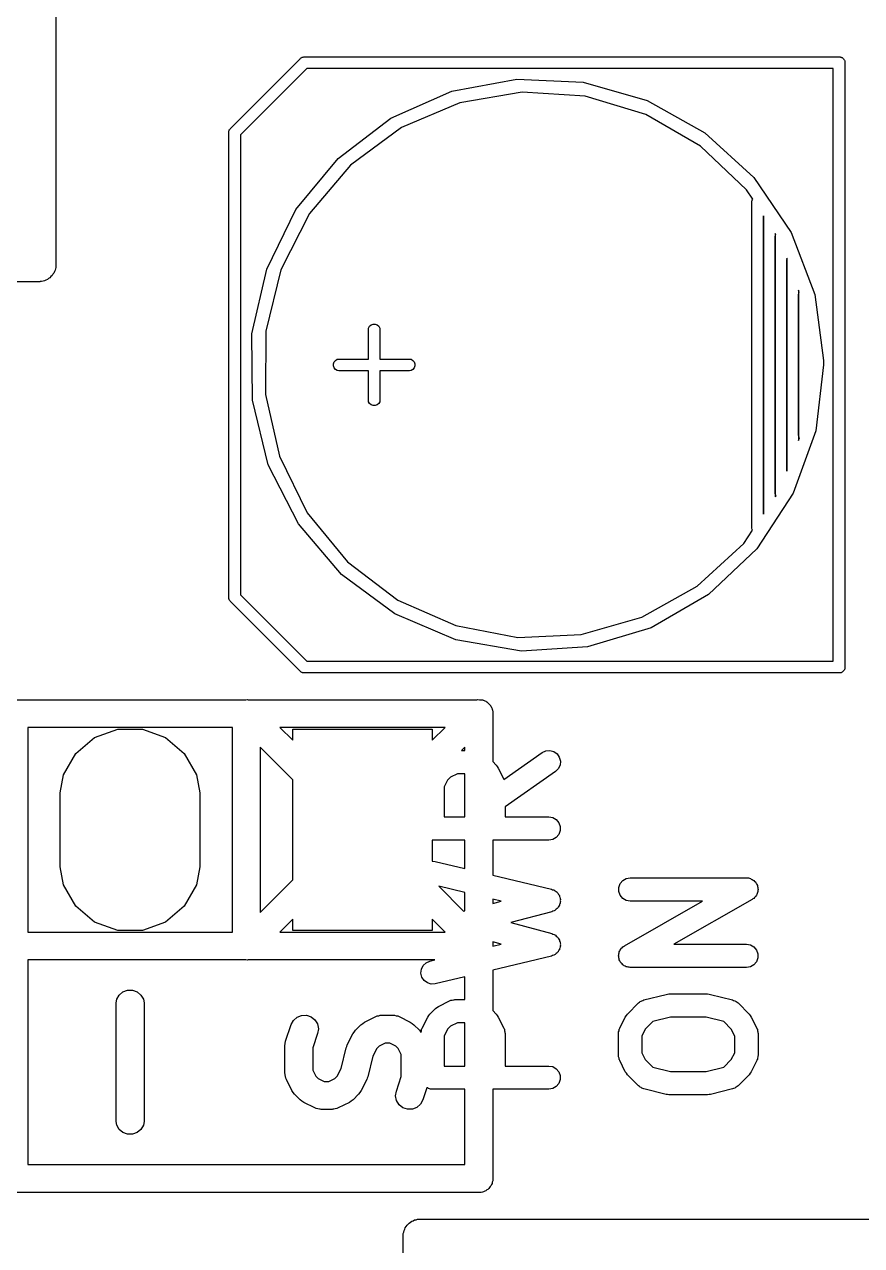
# Model space of a CAD drawing. Extents: x 51 to 149, y -134 to -32.
# Drawn here: x 62.35 to 71.49, y -111.22 to -97.88 of the extents above; entities that cross this region are included whole.
import ezdxf

# ---------------------------------------------------------------- set-up
doc = ezdxf.new("R2010")
doc.units = 0
doc.header["$MEASUREMENT"] = 0
doc.layers.add('BLACK', color=7, linetype='CONTINUOUS')

msp = doc.modelspace()

# ---------------------------------------------------------------- linework, layer by layer
at = {"layer": 'BLACK', "linetype": 'CONTINUOUS'}
for p, q in [((62.6905, -90.4833), (62.6905, -100.517)), ((64.6001, -99.0131), (65.3581, -98.2551)), ((65.3581, -98.2551), (65.3636, -98.2486)), ((65.3636, -98.2486), (65.3708, -98.2444)), ((65.3708, -98.2444), (65.3777, -98.2396)), ((65.3777, -98.2396), (65.3805, -98.2388)), ((65.3805, -98.2388), (65.3829, -98.2374)), ((65.3829, -98.2374), (65.3912, -98.2359)), ((65.3912, -98.2359), (65.3994, -98.2338)), ((65.3994, -98.2338), (65.4078, -98.2345)), ((65.4078, -98.2345), (71.2526, -98.2345)), ((71.2526, -98.2345), (71.2526, -98.2345)), ((71.2526, -98.2345), (71.2582, -98.2345)), ((71.2582, -98.2345), (71.2635, -98.2364)), ((71.2635, -98.2364), (71.2691, -98.2374)), ((71.2691, -98.2374), (71.2739, -98.2402)), ((71.2739, -98.2402), (71.2792, -98.2422)), ((71.2792, -98.2422), (71.2836, -98.2458)), ((71.2836, -98.2458), (71.2884, -98.2486)), ((71.2884, -98.2486), (71.2921, -98.2529)), ((71.2921, -98.2529), (71.2964, -98.2566)), ((71.2964, -98.2566), (71.2992, -98.2614)), ((71.2992, -98.2614), (71.3028, -98.2658)), ((71.3028, -98.2658), (71.3048, -98.2711)), ((71.3048, -98.2711), (71.3076, -98.2759)), ((71.3076, -98.2759), (71.3086, -98.2815)), ((71.3086, -98.2815), (71.3105, -98.2868)), ((71.3105, -98.2868), (71.3105, -98.2924)), ((71.3105, -98.2924), (71.3105, -98.2924)), ((71.3105, -98.2924), (71.3105, -104.908)), ((65.4313, -98.3615), (64.7065, -99.0863)), ((71.1835, -98.3615), (65.4313, -98.3615)), ((71.1835, -104.838), (71.1835, -98.3615)), ((67.0138, -98.6102), (67.7266, -98.4761)), ((67.7266, -98.4761), (68.4511, -98.5097)), ((68.4511, -98.5097), (69.1484, -98.709)), ((66.3509, -98.9046), (67.0138, -98.6102)), ((67.1024, -98.7369), (66.4663, -99.0076)), ((67.7836, -98.6199), (67.1024, -98.7369)), ((68.4735, -98.6627), (67.7836, -98.6199)), ((69.1351, -98.863), (68.4735, -98.6627)), ((69.1484, -98.709), (69.7812, -99.0634)), ((69.7328, -99.2102), (69.1351, -98.863)), ((65.7736, -99.3436), (66.3509, -98.9046)), ((66.4663, -99.0076), (65.9096, -99.4173)), ((64.5788, -99.0544), (64.5809, -99.0462)), ((64.5795, -99.0628), (64.5788, -99.0544)), ((64.5795, -104.137), (64.5795, -99.0628)), ((64.5809, -99.0462), (64.5824, -99.0379)), ((64.5824, -99.0379), (64.5838, -99.0355)), ((64.5838, -99.0355), (64.5846, -99.0328)), ((64.5846, -99.0328), (64.5894, -99.0259)), ((64.5894, -99.0259), (64.5936, -99.0186)), ((64.5936, -99.0186), (64.6001, -99.0131)), ((64.7065, -99.0863), (64.7065, -104.114)), ((69.7812, -99.0634), (70.3155, -99.5538)), ((70.2346, -99.6856), (69.7328, -99.2102)), ((65.3128, -99.9036), (65.7736, -99.3436)), ((65.9096, -99.4173), (65.462, -99.9441)), ((70.3155, -99.5538), (70.7227, -100.154)), ((70.3031, -99.7901), (70.2346, -99.6856)), ((70.2945, -99.8164), (70.2974, -99.7999)), ((70.2974, -99.7999), (70.3031, -99.7901)), ((64.9931, -100.555), (65.3128, -99.9036)), ((70.2945, -103.384), (70.2945, -99.8164)), ((65.462, -99.9441), (65.1477, -100.56)), ((70.4215, -103.23), (70.4215, -99.9707)), ((70.4215, -99.9707), (70.4215, -103.23)), ((70.5551, -100.174), (70.5485, -100.164)), ((70.5485, -100.164), (70.5485, -103.043)), ((70.5485, -100.197), (70.5514, -100.181)), ((70.5485, -103.003), (70.5485, -100.197)), ((70.5514, -100.181), (70.5551, -100.174)), ((70.7227, -100.154), (70.9808, -100.832)), ((70.6775, -100.44), (70.6755, -100.434)), ((70.6755, -100.434), (70.6755, -102.76)), ((70.6755, -100.451), (70.6775, -100.44)), ((70.6755, -102.749), (70.6755, -100.451)), ((62.6566, -100.61), (62.6482, -100.624)), ((62.6675, -100.597), (62.6566, -100.61)), ((62.6733, -100.581), (62.6675, -100.597)), ((62.6818, -100.566), (62.6733, -100.581)), ((62.6847, -100.549), (62.6818, -100.566)), ((62.6905, -100.534), (62.6847, -100.549)), ((62.6905, -100.517), (62.6905, -100.517)), ((62.6905, -100.517), (62.6905, -100.534)), ((64.8318, -101.262), (64.9931, -100.555)), ((65.1477, -100.56), (64.9834, -101.231)), ((62.5167, -100.691), (50.7833, -100.691)), ((62.5336, -100.69), (62.5167, -100.69)), ((62.5167, -100.69), (62.5167, -100.691)), ((62.5495, -100.685), (62.5336, -100.69)), ((62.5662, -100.682), (62.5495, -100.685)), ((62.5808, -100.673), (62.5662, -100.682)), ((62.5967, -100.668), (62.5808, -100.673)), ((62.6097, -100.657), (62.5967, -100.668)), ((62.6243, -100.648), (62.6097, -100.657)), ((62.6352, -100.635), (62.6243, -100.648)), ((62.6482, -100.624), (62.6352, -100.635)), ((70.8107, -100.807), (70.8025, -100.784)), ((70.8025, -100.784), (70.8025, -102.426)), ((70.8025, -100.832), (70.8054, -100.816)), ((70.8025, -102.368), (70.8025, -100.832)), ((70.8054, -100.816), (70.8107, -100.807)), ((70.9808, -100.832), (71.0761, -101.551)), ((64.8375, -101.987), (64.8318, -101.262)), ((64.9834, -101.231), (64.978, -101.922)), ((66.1035, -101.213), (66.1064, -101.197)), ((66.1035, -101.536), (66.1035, -101.213)), ((66.1064, -101.197), (66.1176, -101.178)), ((66.1176, -101.178), (66.1348, -101.163)), ((66.1348, -101.163), (66.1558, -101.156)), ((66.1558, -101.156), (66.1782, -101.156)), ((66.1782, -101.156), (66.1992, -101.163)), ((66.1992, -101.163), (66.2164, -101.178)), ((66.2164, -101.178), (66.2276, -101.197)), ((66.2276, -101.197), (66.2305, -101.213)), ((66.2305, -101.213), (66.2305, -101.536)), ((65.7446, -101.551), (65.7639, -101.539)), ((65.7639, -101.539), (65.7804, -101.536)), ((65.7804, -101.536), (66.1035, -101.536)), ((66.2305, -101.536), (66.5536, -101.536)), ((66.5536, -101.536), (66.5701, -101.539)), ((66.5701, -101.539), (66.5894, -101.551)), ((65.7225, -101.589), (65.7302, -101.568)), ((65.7225, -101.611), (65.7225, -101.589)), ((65.7302, -101.632), (65.7225, -101.611)), ((65.7302, -101.568), (65.7446, -101.551)), ((65.7446, -101.649), (65.7302, -101.632)), ((65.7639, -101.661), (65.7446, -101.649)), ((65.7804, -101.663), (65.7639, -101.661)), ((66.1035, -101.663), (65.7804, -101.663)), ((66.1035, -101.987), (66.1035, -101.663)), ((66.5536, -101.663), (66.2305, -101.663)), ((66.2305, -101.663), (66.2305, -101.987)), ((66.5701, -101.661), (66.5536, -101.663)), ((66.5894, -101.649), (66.5701, -101.661)), ((66.5894, -101.551), (66.6038, -101.568)), ((66.6038, -101.632), (66.5894, -101.649)), ((66.6038, -101.568), (66.6115, -101.589)), ((66.6115, -101.611), (66.6038, -101.632)), ((66.6115, -101.589), (66.6115, -101.611)), ((71.0765, -101.6), (70.9925, -102.32)), ((71.0761, -101.551), (71.0765, -101.6)), ((64.978, -101.922), (65.1317, -102.596)), ((65.0099, -102.692), (64.8375, -101.987)), ((66.1064, -102.003), (66.1035, -101.987)), ((66.1176, -102.022), (66.1064, -102.003)), ((66.1348, -102.037), (66.1176, -102.022)), ((66.1558, -102.044), (66.1348, -102.037)), ((66.1782, -102.044), (66.1558, -102.044)), ((66.1992, -102.037), (66.1782, -102.044)), ((66.2164, -102.022), (66.1992, -102.037)), ((66.2276, -102.003), (66.2164, -102.022)), ((66.2305, -101.987), (66.2276, -102.003)), ((70.9925, -102.32), (70.745, -103.002)), ((70.8054, -102.384), (70.8025, -102.368)), ((70.8025, -102.426), (70.8133, -102.398)), ((70.8133, -102.398), (70.8054, -102.384)), ((65.1317, -102.596), (65.4363, -103.217)), ((65.3397, -103.337), (65.0099, -102.692)), ((70.6768, -102.756), (70.6755, -102.749)), ((70.6755, -102.76), (70.6768, -102.756)), ((70.745, -103.002), (70.3474, -103.609)), ((70.5514, -103.019), (70.5485, -103.003)), ((70.5485, -103.043), (70.5574, -103.029)), ((70.5574, -103.029), (70.5514, -103.019)), ((65.4363, -103.217), (65.8755, -103.75)), ((70.4215, -103.23), (70.4215, -103.23)), ((65.8093, -103.89), (65.3397, -103.337)), ((70.2043, -103.55), (70.3014, -103.407)), ((70.2974, -103.4), (70.2945, -103.384)), ((70.3014, -103.407), (70.2974, -103.4)), ((69.695, -104.018), (70.2043, -103.55)), ((70.3474, -103.609), (69.8208, -104.107)), ((65.8755, -103.75), (66.4258, -104.169)), ((66.3935, -104.32), (65.8093, -103.89)), ((69.0919, -104.355), (69.695, -104.018)), ((64.5788, -104.146), (64.5795, -104.137)), ((64.5809, -104.154), (64.5788, -104.146)), ((64.5824, -104.162), (64.5809, -104.154)), ((64.5838, -104.165), (64.5824, -104.162)), ((64.5846, -104.167), (64.5838, -104.165)), ((64.5894, -104.174), (64.5846, -104.167)), ((64.5936, -104.181), (64.5894, -104.174)), ((64.6001, -104.187), (64.5936, -104.181)), ((65.3581, -104.945), (64.6001, -104.187)), ((64.7065, -104.114), (65.4313, -104.838)), ((66.4258, -104.169), (67.0575, -104.449)), ((69.8208, -104.107), (69.1937, -104.472)), ((67.0608, -104.604), (66.3935, -104.32)), ((67.0575, -104.449), (67.7368, -104.577)), ((68.4273, -104.545), (69.0919, -104.355)), ((69.1937, -104.472), (68.4995, -104.682)), ((67.7757, -104.727), (67.0608, -104.604)), ((67.7368, -104.577), (68.4273, -104.545)), ((68.4995, -104.682), (67.7757, -104.727)), ((65.4313, -104.838), (71.1835, -104.838)), ((65.3636, -104.951), (65.3581, -104.945)), ((65.3708, -104.956), (65.3636, -104.951)), ((65.3777, -104.96), (65.3708, -104.956)), ((65.3805, -104.961), (65.3777, -104.96)), ((65.3829, -104.963), (65.3805, -104.961)), ((65.3912, -104.964), (65.3829, -104.963)), ((65.3994, -104.966), (65.3912, -104.964)), ((65.4078, -104.965), (65.3994, -104.966)), ((71.2526, -104.965), (65.4078, -104.965)), ((71.2582, -104.965), (71.2526, -104.965)), ((71.2526, -104.965), (71.2526, -104.965)), ((71.2635, -104.964), (71.2582, -104.965)), ((71.2691, -104.963), (71.2635, -104.964)), ((71.2739, -104.96), (71.2691, -104.963)), ((71.2792, -104.958), (71.2739, -104.96)), ((71.2836, -104.954), (71.2792, -104.958)), ((71.2884, -104.951), (71.2836, -104.954)), ((71.2921, -104.947), (71.2884, -104.951)), ((71.2964, -104.943), (71.2921, -104.947)), ((71.2992, -104.939), (71.2964, -104.943)), ((71.3028, -104.934), (71.2992, -104.939)), ((71.3048, -104.929), (71.3028, -104.934)), ((71.3076, -104.924), (71.3048, -104.929)), ((71.3086, -104.918), (71.3076, -104.924)), ((71.3105, -104.913), (71.3086, -104.918)), ((71.3105, -104.908), (71.3105, -104.908)), ((71.3105, -104.908), (71.3105, -104.913)), ((62.2031, -105.258), (64.7633, -105.258)), ((64.7633, -105.258), (64.7835, -105.256)), ((64.7835, -105.256), (64.7901, -105.258)), ((64.7901, -105.258), (67.2899, -105.258)), ((67.2899, -105.258), (67.2965, -105.256)), ((67.2965, -105.256), (67.3166, -105.258)), ((67.3166, -105.258), (67.3369, -105.258)), ((67.3369, -105.258), (67.3433, -105.26)), ((67.3433, -105.26), (67.3501, -105.261)), ((67.3501, -105.261), (67.3562, -105.263)), ((67.3562, -105.263), (67.3629, -105.265)), ((67.3629, -105.265), (67.3747, -105.271)), ((67.3747, -105.271), (67.3874, -105.276)), ((67.3874, -105.276), (67.3926, -105.28)), ((67.3926, -105.28), (67.3988, -105.283)), ((67.3988, -105.283), (67.4036, -105.288)), ((67.4036, -105.288), (67.4095, -105.291)), ((67.4095, -105.291), (67.4182, -105.302)), ((67.4182, -105.302), (67.4285, -105.311)), ((67.4285, -105.311), (67.432, -105.316)), ((67.432, -105.316), (67.4368, -105.321)), ((67.4368, -105.321), (67.4396, -105.327)), ((67.4396, -105.327), (67.444, -105.333)), ((67.444, -105.333), (67.4486, -105.345)), ((67.4486, -105.345), (67.4554, -105.357)), ((67.4554, -105.357), (67.4566, -105.364)), ((67.4566, -105.364), (67.4595, -105.37)), ((67.4595, -105.37), (67.4601, -105.377)), ((67.4601, -105.377), (67.4624, -105.383)), ((67.4624, -105.383), (67.4624, -105.403)), ((67.4624, -105.403), (67.4642, -105.423)), ((67.4642, -105.423), (67.4624, -105.43)), ((67.4624, -105.43), (67.4624, -105.934)), ((62.3824, -105.562), (62.3824, -107.798)), ((64.6176, -105.562), (62.3824, -105.562)), ((62.9073, -105.845), (63.1131, -105.672)), ((63.1131, -105.672), (63.3656, -105.58)), ((63.3656, -105.58), (63.6344, -105.58)), ((63.6344, -105.58), (63.8869, -105.672)), ((63.8869, -105.672), (64.0927, -105.845)), ((64.6176, -107.798), (64.6176, -105.562)), ((65.1379, -105.562), (65.278, -105.702)), ((66.9421, -105.562), (65.1379, -105.562)), ((65.278, -105.702), (65.278, -105.58)), ((65.278, -105.58), (66.802, -105.58)), ((66.802, -105.702), (66.9421, -105.562)), ((66.802, -105.58), (66.802, -105.702)), ((65.278, -106.134), (64.9224, -105.778)), ((64.9224, -105.778), (64.9224, -107.582)), ((67.1576, -105.778), (67.1221, -105.813)), ((67.1221, -105.813), (67.1576, -105.813)), ((67.1576, -105.813), (67.1576, -105.778)), ((68.0422, -105.818), (68.0861, -105.814)), ((68.0861, -105.814), (68.1287, -105.825)), ((62.7729, -106.078), (62.9073, -105.845)), ((64.0927, -105.845), (64.2271, -106.078)), ((67.4624, -105.934), (67.4996, -105.972)), ((67.5848, -106.129), (68.0022, -105.836)), ((68.0022, -105.836), (68.0422, -105.818)), ((68.1287, -105.825), (68.1648, -105.851)), ((68.1648, -105.851), (68.1901, -105.887)), ((68.1901, -105.887), (68.2015, -105.929)), ((68.2015, -105.929), (68.1977, -105.973)), ((62.738, -106.276), (62.7729, -106.078)), ((64.2271, -106.078), (64.262, -106.276)), ((67.0769, -106.067), (67.0012, -106.105)), ((67.1576, -106.067), (67.0769, -106.067)), ((67.1576, -106.539), (67.1576, -106.067)), ((67.4996, -105.972), (67.5113, -105.988)), ((67.5113, -105.988), (67.5234, -106.005)), ((67.5234, -106.005), (67.5839, -106.125)), ((68.1479, -106.044), (67.5973, -106.43)), ((68.179, -106.013), (68.1479, -106.044)), ((68.1977, -105.973), (68.179, -106.013)), ((65.278, -107.226), (65.278, -106.134)), ((66.9699, -106.137), (66.932, -106.212)), ((66.932, -106.212), (66.932, -106.539)), ((67.0012, -106.105), (66.9699, -106.137)), ((67.5839, -106.125), (67.5848, -106.129)), ((62.738, -107.084), (62.738, -106.276)), ((64.262, -106.276), (64.262, -107.084)), ((67.5973, -106.43), (67.5973, -106.539)), ((66.932, -106.539), (67.1576, -106.539)), ((67.5973, -106.539), (68.075, -106.539)), ((68.075, -106.539), (68.1185, -106.547)), ((68.1185, -106.547), (68.1567, -106.569)), ((68.1567, -106.569), (68.185, -106.603)), ((68.185, -106.603), (68.2001, -106.644)), ((68.185, -106.73), (68.1567, -106.763)), ((68.2001, -106.688), (68.185, -106.73)), ((68.2001, -106.644), (68.2001, -106.688)), ((66.805, -106.793), (66.802, -106.793)), ((66.802, -106.793), (66.802, -107.024)), ((67.1576, -106.793), (66.805, -106.793)), ((67.1576, -107.103), (67.1576, -106.793)), ((68.075, -106.793), (67.4624, -106.793)), ((67.4624, -106.793), (67.4624, -107.176)), ((68.1185, -106.785), (68.075, -106.793)), ((68.1567, -106.763), (68.1185, -106.785)), ((62.7729, -107.282), (62.738, -107.084)), ((64.262, -107.084), (64.2271, -107.282)), ((66.802, -107.024), (66.8344, -107.026)), ((66.8344, -107.026), (67.1576, -107.103)), ((62.9073, -107.515), (62.7729, -107.282)), ((64.2271, -107.282), (64.0927, -107.515)), ((64.9224, -107.582), (65.278, -107.226)), ((67.4624, -107.176), (68.1044, -107.329)), ((68.839, -107.309), (68.854, -107.268)), ((68.854, -107.268), (68.8824, -107.234)), ((68.8824, -107.234), (68.9206, -107.212)), ((68.9206, -107.212), (68.964, -107.204)), ((68.964, -107.204), (70.234, -107.204)), ((70.234, -107.204), (70.2452, -107.206)), ((70.2452, -107.206), (70.2566, -107.206)), ((70.2566, -107.206), (70.2668, -107.21)), ((70.2668, -107.21), (70.2775, -107.212)), ((70.2775, -107.212), (70.2873, -107.218)), ((70.2873, -107.218), (70.298, -107.222)), ((70.298, -107.222), (70.3063, -107.229)), ((70.3063, -107.229), (70.3157, -107.234)), ((70.3157, -107.234), (70.323, -107.243)), ((70.323, -107.243), (70.3317, -107.25)), ((70.3317, -107.25), (70.337, -107.26)), ((70.337, -107.26), (70.344, -107.268)), ((70.344, -107.268), (70.3479, -107.279)), ((70.3479, -107.279), (70.3536, -107.288)), ((67.1576, -107.364), (66.8719, -107.296)), ((66.8719, -107.296), (67.1445, -107.569)), ((67.1576, -107.565), (67.1576, -107.364)), ((68.1044, -107.329), (68.1163, -107.334)), ((68.1163, -107.334), (68.1288, -107.337)), ((68.1288, -107.337), (68.1364, -107.343)), ((68.1364, -107.343), (68.1449, -107.346)), ((68.1449, -107.346), (68.1543, -107.355)), ((68.1543, -107.355), (68.1649, -107.363)), ((68.1649, -107.363), (68.1702, -107.37)), ((68.1702, -107.37), (68.177, -107.377)), ((68.177, -107.377), (68.1828, -107.388)), ((68.1828, -107.388), (68.1902, -107.399)), ((68.1902, -107.399), (68.1926, -107.408)), ((68.1926, -107.408), (68.1967, -107.416)), ((68.839, -107.353), (68.839, -107.309)), ((68.854, -107.395), (68.839, -107.353)), ((68.8824, -107.429), (68.854, -107.395)), ((70.3309, -107.413), (70.3226, -107.42)), ((70.3367, -107.404), (70.3309, -107.413)), ((70.344, -107.395), (70.3367, -107.404)), ((70.3477, -107.385), (70.344, -107.395)), ((70.3532, -107.375), (70.3477, -107.385)), ((70.3552, -107.364), (70.3532, -107.375)), ((70.3536, -107.288), (70.3554, -107.299)), ((70.3591, -107.353), (70.3552, -107.364)), ((70.3554, -107.299), (70.3591, -107.309)), ((70.3591, -107.309), (70.3591, -107.321)), ((70.3591, -107.321), (70.361, -107.332)), ((70.361, -107.332), (70.3591, -107.343)), ((70.3591, -107.343), (70.3591, -107.353)), ((63.1131, -107.688), (62.9073, -107.515)), ((64.0927, -107.515), (63.8869, -107.688)), ((67.556, -107.459), (67.4624, -107.437)), ((67.4624, -107.437), (67.4624, -107.484)), ((67.4624, -107.484), (67.556, -107.459)), ((68.1569, -107.547), (68.1477, -107.556)), ((68.1673, -107.54), (68.1569, -107.547)), ((68.1724, -107.532), (68.1673, -107.54)), ((68.179, -107.525), (68.1724, -107.532)), ((68.1845, -107.514), (68.179, -107.525)), ((68.1916, -107.503), (68.1845, -107.514)), ((68.1937, -107.494), (68.1916, -107.503)), ((68.1977, -107.485), (68.1937, -107.494)), ((68.1967, -107.416), (68.1982, -107.429)), ((68.1988, -107.472), (68.1977, -107.485)), ((68.1982, -107.429), (68.2016, -107.441)), ((68.2018, -107.46), (68.1988, -107.472)), ((68.2016, -107.441), (68.2007, -107.451)), ((68.2007, -107.451), (68.2018, -107.46)), ((68.9206, -107.451), (68.8824, -107.429)), ((68.901, -107.947), (69.7558, -107.458)), ((68.964, -107.458), (68.9206, -107.451)), ((69.7558, -107.458), (68.964, -107.458)), ((70.297, -107.442), (69.4423, -107.93)), ((70.3058, -107.434), (70.297, -107.442)), ((70.3157, -107.429), (70.3058, -107.434)), ((70.3226, -107.42), (70.3157, -107.429)), ((65.278, -107.658), (65.1379, -107.798)), ((65.278, -107.78), (65.278, -107.658)), ((66.9421, -107.798), (66.802, -107.658)), ((66.802, -107.658), (66.802, -107.78)), ((67.1445, -107.569), (67.1576, -107.565)), ((68.1077, -107.575), (67.6608, -107.694)), ((68.1195, -107.57), (68.1077, -107.575)), ((68.1319, -107.566), (68.1195, -107.57)), ((68.1393, -107.56), (68.1319, -107.566)), ((68.1477, -107.556), (68.1393, -107.56)), ((62.3824, -107.798), (64.6176, -107.798)), ((63.3656, -107.78), (63.1131, -107.688)), ((63.6344, -107.78), (63.3656, -107.78)), ((63.8869, -107.688), (63.6344, -107.78)), ((65.1379, -107.798), (66.9421, -107.798)), ((66.802, -107.78), (65.278, -107.78)), ((67.6608, -107.694), (68.1077, -107.813)), ((68.1077, -107.813), (68.1195, -107.819)), ((67.556, -107.929), (67.4624, -107.904)), ((67.4624, -107.904), (67.4624, -107.93)), ((67.4624, -107.93), (67.4642, -107.937)), ((67.4629, -107.951), (67.556, -107.929)), ((67.4642, -107.937), (67.4629, -107.951)), ((68.1195, -107.819), (68.1319, -107.823)), ((68.1319, -107.823), (68.1393, -107.828)), ((68.1393, -107.828), (68.1477, -107.832)), ((68.1477, -107.832), (68.1569, -107.841)), ((68.1569, -107.841), (68.1673, -107.849)), ((68.1673, -107.849), (68.1724, -107.857)), ((68.1724, -107.857), (68.179, -107.863)), ((68.179, -107.863), (68.1845, -107.875)), ((68.1845, -107.875), (68.1916, -107.886)), ((68.1916, -107.886), (68.1937, -107.895)), ((68.1937, -107.895), (68.1977, -107.903)), ((68.1977, -107.903), (68.1988, -107.916)), ((68.2016, -107.947), (68.1982, -107.96)), ((68.1988, -107.916), (68.2018, -107.929)), ((68.2018, -107.929), (68.2007, -107.938)), ((68.2007, -107.938), (68.2016, -107.947)), ((68.8923, -107.954), (68.901, -107.947)), ((69.4423, -107.93), (70.234, -107.93)), ((70.234, -107.93), (70.2775, -107.938)), ((70.2775, -107.938), (70.3157, -107.96)), ((68.1044, -108.06), (67.4624, -108.213)), ((68.1163, -108.054), (68.1044, -108.06)), ((68.1288, -108.051), (68.1163, -108.054)), ((68.1364, -108.046), (68.1288, -108.051)), ((68.1449, -108.042), (68.1364, -108.046)), ((68.1543, -108.033), (68.1449, -108.042)), ((68.1649, -108.026), (68.1543, -108.033)), ((68.1702, -108.018), (68.1649, -108.026)), ((68.177, -108.012), (68.1702, -108.018)), ((68.1828, -108), (68.177, -108.012)), ((68.1902, -107.99), (68.1828, -108)), ((68.1926, -107.981), (68.1902, -107.99)), ((68.1967, -107.972), (68.1926, -107.981)), ((68.1982, -107.96), (68.1967, -107.972)), ((68.837, -108.056), (68.839, -108.046)), ((68.839, -108.068), (68.837, -108.056)), ((68.839, -108.035), (68.8428, -108.024)), ((68.839, -108.046), (68.839, -108.035)), ((68.839, -108.079), (68.839, -108.068)), ((68.8427, -108.089), (68.839, -108.079)), ((68.8428, -108.024), (68.8449, -108.013)), ((68.8449, -108.013), (68.8503, -108.004)), ((68.8503, -108.004), (68.854, -107.994)), ((68.854, -107.994), (68.8614, -107.985)), ((68.8614, -107.985), (68.8671, -107.975)), ((68.8671, -107.975), (68.8754, -107.968)), ((68.8754, -107.968), (68.8824, -107.96)), ((68.8824, -107.96), (68.8923, -107.954)), ((70.3157, -107.96), (70.344, -107.994)), ((70.344, -107.994), (70.3591, -108.035)), ((70.3591, -108.079), (70.344, -108.121)), ((70.3591, -108.035), (70.3591, -108.079)), ((64.7634, -108.102), (62.3824, -108.102)), ((62.3824, -108.102), (62.3824, -110.338)), ((64.7835, -108.104), (64.7634, -108.102)), ((64.7901, -108.102), (64.7835, -108.104)), ((66.8282, -108.102), (64.7901, -108.102)), ((66.6782, -108.246), (66.6833, -108.202)), ((66.6833, -108.202), (66.7031, -108.163)), ((66.7031, -108.163), (66.7351, -108.132)), ((66.7351, -108.132), (66.7756, -108.115)), ((66.7756, -108.115), (66.8282, -108.102)), ((67.4624, -108.213), (67.4624, -108.656)), ((68.8445, -108.1), (68.8427, -108.089)), ((68.8501, -108.11), (68.8445, -108.1)), ((68.854, -108.121), (68.8501, -108.11)), ((68.861, -108.129), (68.854, -108.121)), ((68.8664, -108.138), (68.861, -108.129)), ((68.8751, -108.146), (68.8664, -108.138)), ((68.8824, -108.154), (68.8751, -108.146)), ((68.8918, -108.16), (68.8824, -108.154)), ((68.9, -108.167), (68.8918, -108.16)), ((68.9107, -108.171), (68.9, -108.167)), ((68.9206, -108.176), (68.9107, -108.171)), ((68.9313, -108.178), (68.9206, -108.176)), ((68.9414, -108.182), (68.9313, -108.178)), ((68.9528, -108.182), (68.9414, -108.182)), ((68.964, -108.184), (68.9528, -108.182)), ((70.234, -108.184), (68.964, -108.184)), ((70.2775, -108.176), (70.234, -108.184)), ((70.3157, -108.154), (70.2775, -108.176)), ((70.344, -108.121), (70.3157, -108.154)), ((66.6885, -108.289), (66.6782, -108.246)), ((66.7127, -108.326), (66.6885, -108.289)), ((66.7481, -108.352), (66.7127, -108.326)), ((67.1576, -108.285), (66.8344, -108.362)), ((67.1576, -108.535), (67.1576, -108.285)), ((63.3815, -108.486), (63.4226, -108.451)), ((63.4226, -108.451), (63.4731, -108.433)), ((63.4731, -108.433), (63.5269, -108.433)), ((63.5269, -108.433), (63.5774, -108.451)), ((63.5774, -108.451), (63.6185, -108.486)), ((66.7904, -108.365), (66.7481, -108.352)), ((66.8344, -108.362), (66.7904, -108.365)), ((69.1146, -108.539), (69.3566, -108.478)), ((69.3566, -108.478), (69.3721, -108.477)), ((69.3721, -108.477), (69.3874, -108.474)), ((69.3874, -108.474), (69.8107, -108.474)), ((69.8107, -108.474), (69.826, -108.477)), ((69.826, -108.477), (69.8415, -108.478)), ((69.8415, -108.478), (70.0834, -108.539)), ((63.3476, -108.572), (63.3546, -108.532)), ((63.3476, -109.868), (63.3476, -108.572)), ((63.3546, -108.532), (63.3815, -108.486)), ((63.6185, -108.486), (63.6454, -108.532)), ((63.6454, -108.532), (63.6524, -108.572)), ((63.6524, -108.572), (63.6524, -109.868)), ((66.8528, -108.621), (66.8692, -108.609)), ((66.8692, -108.609), (66.9901, -108.548)), ((66.9901, -108.548), (66.9971, -108.546)), ((66.9971, -108.546), (67.0035, -108.542)), ((67.0035, -108.542), (67.0181, -108.54)), ((67.0181, -108.54), (67.0324, -108.536)), ((67.0324, -108.536), (67.0397, -108.536)), ((67.0397, -108.536), (67.0469, -108.535)), ((67.0469, -108.535), (67.1576, -108.535)), ((68.9347, -108.693), (69.0556, -108.572)), ((69.0556, -108.572), (69.0656, -108.565)), ((69.0656, -108.565), (69.0744, -108.557)), ((69.0744, -108.557), (69.0835, -108.552)), ((69.0835, -108.552), (69.0918, -108.547)), ((69.0918, -108.547), (69.1035, -108.544)), ((69.1035, -108.544), (69.1146, -108.539)), ((70.0834, -108.539), (70.0945, -108.544)), ((70.0945, -108.544), (70.1063, -108.547)), ((70.1063, -108.547), (70.1145, -108.552)), ((70.1145, -108.552), (70.1237, -108.557)), ((70.1237, -108.557), (70.1324, -108.565)), ((70.1324, -108.565), (70.1424, -108.572)), ((70.1424, -108.572), (70.2634, -108.693)), ((65.2856, -108.762), (65.3252, -108.727)), ((65.3252, -108.727), (65.3744, -108.708)), ((65.3744, -108.708), (65.4274, -108.706)), ((65.4274, -108.706), (65.4776, -108.723)), ((65.4776, -108.723), (65.519, -108.756)), ((66.0626, -108.781), (66.1835, -108.721)), ((66.1835, -108.721), (66.1919, -108.718)), ((66.1919, -108.718), (66.1995, -108.714)), ((66.1995, -108.714), (66.2171, -108.711)), ((66.2171, -108.711), (66.2342, -108.706)), ((66.2342, -108.706), (66.243, -108.706)), ((66.243, -108.706), (66.2517, -108.705)), ((66.2517, -108.705), (66.3726, -108.705)), ((66.3726, -108.705), (66.3813, -108.706)), ((66.3813, -108.706), (66.39, -108.706)), ((66.39, -108.706), (66.4072, -108.711)), ((66.4072, -108.711), (66.4247, -108.714)), ((66.4247, -108.714), (66.4324, -108.718)), ((66.4324, -108.718), (66.4408, -108.721)), ((66.4408, -108.721), (66.5617, -108.781)), ((66.6914, -108.847), (66.7519, -108.726)), ((66.7519, -108.726), (66.764, -108.71)), ((66.764, -108.71), (66.7757, -108.693)), ((66.7757, -108.693), (66.8362, -108.632)), ((66.8362, -108.632), (66.8528, -108.621)), ((67.4624, -108.656), (67.4996, -108.693)), ((67.4996, -108.693), (67.5113, -108.71)), ((67.5113, -108.71), (67.5234, -108.726)), ((67.5234, -108.726), (67.5839, -108.847)), ((68.8504, -108.847), (68.9109, -108.726)), ((68.9109, -108.726), (68.923, -108.71)), ((68.923, -108.71), (68.9347, -108.693)), ((69.403, -108.728), (69.2104, -108.776)), ((69.7951, -108.728), (69.403, -108.728)), ((69.9877, -108.776), (69.7951, -108.728)), ((70.2634, -108.693), (70.275, -108.71)), ((70.275, -108.71), (70.2871, -108.726)), ((70.2871, -108.726), (70.3476, -108.847)), ((65.1999, -108.99), (65.2604, -108.809)), ((65.2604, -108.809), (65.2856, -108.762)), ((65.519, -108.756), (65.5467, -108.801)), ((65.5467, -108.801), (65.5573, -108.853)), ((65.5573, -108.853), (65.5496, -108.905)), ((65.9485, -108.89), (65.9625, -108.87)), ((65.9625, -108.87), (66.023, -108.81)), ((66.023, -108.81), (66.0429, -108.796)), ((66.0429, -108.796), (66.0626, -108.781)), ((66.5617, -108.781), (66.5813, -108.796)), ((66.5813, -108.796), (66.6013, -108.81)), ((66.6013, -108.81), (66.6618, -108.87)), ((66.6618, -108.87), (66.6758, -108.89)), ((66.6789, -108.889), (66.6831, -108.875)), ((66.6831, -108.875), (66.6857, -108.86)), ((66.6857, -108.86), (66.6893, -108.854)), ((66.6893, -108.854), (66.6914, -108.847)), ((66.9699, -108.858), (66.932, -108.934)), ((67.0012, -108.827), (66.9699, -108.858)), ((67.0769, -108.789), (67.0012, -108.827)), ((67.1576, -108.789), (67.0769, -108.789)), ((67.1576, -109.261), (67.1576, -108.789)), ((67.5839, -108.847), (67.5859, -108.854)), ((67.5859, -108.854), (67.5896, -108.86)), ((67.5896, -108.86), (67.5922, -108.875)), ((67.5922, -108.875), (67.5964, -108.889)), ((68.8379, -108.889), (68.8421, -108.875)), ((68.8421, -108.875), (68.8447, -108.86)), ((68.8447, -108.86), (68.8483, -108.854)), ((68.8483, -108.854), (68.8504, -108.847)), ((69.1289, -108.858), (69.091, -108.934)), ((69.2104, -108.776), (69.1289, -108.858)), ((70.0692, -108.858), (69.9877, -108.776)), ((70.107, -108.934), (70.0692, -108.858)), ((70.3476, -108.847), (70.3497, -108.854)), ((70.3497, -108.854), (70.3534, -108.86)), ((70.3534, -108.86), (70.3559, -108.875)), ((70.3559, -108.875), (70.3602, -108.889)), ((65.1921, -109.039), (65.1964, -109.015)), ((65.1964, -109.015), (65.1999, -108.99)), ((65.5496, -108.905), (65.4969, -109.063)), ((65.8735, -109.031), (65.9339, -108.91)), ((65.9339, -108.91), (65.9485, -108.89)), ((66.2876, -109.01), (66.221, -109.043)), ((66.3366, -109.01), (66.2876, -109.01)), ((66.4033, -109.043), (66.3366, -109.01)), ((66.6758, -108.89), (66.6792, -108.895)), ((66.6792, -108.895), (66.6789, -108.889)), ((66.932, -108.934), (66.932, -109.261)), ((67.5964, -108.889), (67.596, -108.896)), ((67.596, -108.896), (67.5973, -108.904)), ((67.5973, -108.904), (67.5973, -109.261)), ((68.837, -108.904), (68.8383, -108.896)), ((68.837, -109.146), (68.837, -108.904)), ((68.8383, -108.896), (68.8379, -108.889)), ((69.091, -108.934), (69.091, -109.116)), ((70.107, -109.116), (70.107, -108.934)), ((70.3602, -108.889), (70.3598, -108.896)), ((70.3598, -108.896), (70.361, -108.904)), ((70.361, -108.904), (70.361, -109.146)), ((65.1921, -109.341), (65.1921, -109.039)), ((65.4969, -109.063), (65.4969, -109.305)), ((65.8055, -109.288), (65.8619, -109.062)), ((65.8619, -109.062), (65.8687, -109.047)), ((65.8687, -109.047), (65.8735, -109.031)), ((66.1955, -109.068), (66.1536, -109.152)), ((66.221, -109.043), (66.1955, -109.068)), ((66.4288, -109.068), (66.4033, -109.043)), ((66.4621, -109.135), (66.4288, -109.068)), ((66.4621, -109.377), (66.4621, -109.135)), ((68.8383, -109.153), (68.837, -109.146)), ((69.091, -109.116), (69.1289, -109.191)), ((70.0692, -109.191), (70.107, -109.116)), ((70.361, -109.146), (70.3598, -109.153)), ((66.1536, -109.152), (66.0971, -109.378)), ((66.932, -109.261), (67.1576, -109.261)), ((67.5973, -109.261), (68.075, -109.261)), ((68.075, -109.261), (68.1185, -109.268)), ((68.1185, -109.268), (68.1567, -109.29)), ((68.8379, -109.16), (68.8383, -109.153)), ((68.8421, -109.174), (68.8379, -109.16)), ((68.8447, -109.189), (68.8421, -109.174)), ((68.8483, -109.195), (68.8447, -109.189)), ((68.8504, -109.202), (68.8483, -109.195)), ((68.9109, -109.323), (68.8504, -109.202)), ((69.1289, -109.191), (69.2104, -109.273)), ((69.2104, -109.273), (69.403, -109.321)), ((69.7951, -109.321), (69.9877, -109.273)), ((69.9877, -109.273), (70.0692, -109.191)), ((70.3476, -109.202), (70.2871, -109.323)), ((70.3497, -109.195), (70.3476, -109.202)), ((70.3534, -109.189), (70.3497, -109.195)), ((70.3559, -109.174), (70.3534, -109.189)), ((70.3602, -109.16), (70.3559, -109.174)), ((70.3598, -109.153), (70.3602, -109.16)), ((65.1936, -109.35), (65.1921, -109.341)), ((65.1931, -109.358), (65.1936, -109.35)), ((65.1982, -109.375), (65.1931, -109.358)), ((65.2013, -109.393), (65.1982, -109.375)), ((65.2057, -109.401), (65.2013, -109.393)), ((65.2082, -109.409), (65.2057, -109.401)), ((65.2687, -109.53), (65.2082, -109.409)), ((65.4969, -109.305), (65.5302, -109.372)), ((65.5302, -109.372), (65.5558, -109.397)), ((65.5558, -109.397), (65.6224, -109.43)), ((65.6714, -109.43), (65.7381, -109.397)), ((65.7381, -109.397), (65.7636, -109.372)), ((65.7636, -109.372), (65.8055, -109.288)), ((66.0856, -109.409), (66.0251, -109.53)), ((66.0903, -109.393), (66.0856, -109.409)), ((66.0971, -109.378), (66.0903, -109.393)), ((66.4095, -109.535), (66.4621, -109.377)), ((68.1567, -109.29), (68.185, -109.324)), ((68.185, -109.324), (68.2001, -109.365)), ((68.2001, -109.41), (68.185, -109.451)), ((68.2001, -109.365), (68.2001, -109.41)), ((68.923, -109.34), (68.9109, -109.323)), ((68.9347, -109.356), (68.923, -109.34)), ((69.0556, -109.477), (68.9347, -109.356)), ((69.403, -109.321), (69.7951, -109.321)), ((70.2634, -109.356), (70.1424, -109.477)), ((70.275, -109.34), (70.2634, -109.356)), ((70.2871, -109.323), (70.275, -109.34)), ((65.2832, -109.55), (65.2687, -109.53)), ((65.2972, -109.57), (65.2832, -109.55)), ((65.6224, -109.43), (65.6714, -109.43)), ((66.0106, -109.55), (65.9966, -109.57)), ((66.0251, -109.53), (66.0106, -109.55)), ((66.4017, -109.587), (66.4095, -109.535)), ((66.743, -109.498), (66.6986, -109.631)), ((66.752, -109.501), (66.743, -109.498)), ((66.7616, -109.507), (66.752, -109.501)), ((66.7725, -109.509), (66.7616, -109.507)), ((66.783, -109.513), (66.7725, -109.509)), ((66.7941, -109.513), (66.783, -109.513)), ((66.805, -109.515), (66.7941, -109.513)), ((67.1576, -109.515), (66.805, -109.515)), ((67.1576, -110.338), (67.1576, -109.515)), ((68.075, -109.515), (67.4624, -109.515)), ((67.4624, -109.515), (67.4624, -110.517)), ((68.1185, -109.507), (68.075, -109.515)), ((68.1567, -109.485), (68.1185, -109.507)), ((68.185, -109.451), (68.1567, -109.485)), ((69.0656, -109.484), (69.0556, -109.477)), ((69.0744, -109.493), (69.0656, -109.484)), ((69.0835, -109.497), (69.0744, -109.493)), ((69.0918, -109.503), (69.0835, -109.497)), ((69.1035, -109.506), (69.0918, -109.503)), ((69.1146, -109.511), (69.1035, -109.506)), ((69.3566, -109.571), (69.1146, -109.511)), ((70.0834, -109.511), (69.8415, -109.571)), ((70.0945, -109.506), (70.0834, -109.511)), ((70.1063, -109.503), (70.0945, -109.506)), ((70.1145, -109.497), (70.1063, -109.503)), ((70.1237, -109.493), (70.1145, -109.497)), ((70.1324, -109.484), (70.1237, -109.493)), ((70.1424, -109.477), (70.1324, -109.484)), ((65.3577, -109.63), (65.2972, -109.57)), ((65.3777, -109.644), (65.3577, -109.63)), ((65.3973, -109.659), (65.3777, -109.644)), ((65.5183, -109.719), (65.3973, -109.659)), ((65.8965, -109.659), (65.7755, -109.719)), ((65.9161, -109.644), (65.8965, -109.659)), ((65.9361, -109.63), (65.9161, -109.644)), ((65.9966, -109.57), (65.9361, -109.63)), ((66.4123, -109.639), (66.4017, -109.587)), ((66.44, -109.684), (66.4123, -109.639)), ((66.6734, -109.678), (66.6338, -109.713)), ((66.6986, -109.631), (66.6734, -109.678)), ((69.3721, -109.572), (69.3566, -109.571)), ((69.3874, -109.575), (69.3721, -109.572)), ((69.8107, -109.575), (69.3874, -109.575)), ((69.826, -109.572), (69.8107, -109.575)), ((69.8415, -109.571), (69.826, -109.572)), ((65.5267, -109.722), (65.5183, -109.719)), ((65.5343, -109.726), (65.5267, -109.722)), ((65.5519, -109.729), (65.5343, -109.726)), ((65.569, -109.734), (65.5519, -109.729)), ((65.5778, -109.734), (65.569, -109.734)), ((65.5864, -109.735), (65.5778, -109.734)), ((65.7074, -109.735), (65.5864, -109.735)), ((65.716, -109.734), (65.7074, -109.735)), ((65.7248, -109.734), (65.716, -109.734)), ((65.7419, -109.729), (65.7248, -109.734)), ((65.7595, -109.726), (65.7419, -109.729)), ((65.7671, -109.722), (65.7595, -109.726)), ((65.7755, -109.719), (65.7671, -109.722)), ((66.4815, -109.717), (66.44, -109.684)), ((66.5317, -109.734), (66.4815, -109.717)), ((66.5846, -109.732), (66.5317, -109.734)), ((66.6338, -109.713), (66.5846, -109.732)), ((63.3546, -109.908), (63.3476, -109.868)), ((63.3815, -109.954), (63.3546, -109.908)), ((63.6454, -109.908), (63.6185, -109.954)), ((63.6524, -109.868), (63.6454, -109.908)), ((63.4226, -109.989), (63.3815, -109.954)), ((63.4731, -110.007), (63.4226, -109.989)), ((63.5269, -110.007), (63.4731, -110.007)), ((63.5774, -109.989), (63.5269, -110.007)), ((63.6185, -109.954), (63.5774, -109.989)), ((62.3824, -110.338), (67.1576, -110.338)), ((67.3977, -110.615), (67.3874, -110.624)), ((67.4095, -110.609), (67.3977, -110.615)), ((67.4182, -110.598), (67.4095, -110.609)), ((67.4285, -110.589), (67.4182, -110.598)), ((67.4353, -110.578), (67.4285, -110.589)), ((67.444, -110.567), (67.4353, -110.578)), ((67.4486, -110.555), (67.444, -110.567)), ((67.4554, -110.543), (67.4486, -110.555)), ((67.4578, -110.53), (67.4554, -110.543)), ((67.4624, -110.517), (67.4578, -110.53)), ((67.3369, -110.642), (62.2031, -110.642)), ((67.3496, -110.638), (67.3369, -110.642)), ((67.3629, -110.635), (67.3496, -110.638)), ((67.3747, -110.629), (67.3629, -110.635)), ((67.3874, -110.624), (67.3747, -110.629)), ((66.5075, -111.028), (66.5184, -111.015)), ((66.5184, -111.015), (66.5268, -111.001)), ((66.5268, -111.001), (66.5398, -110.99)), ((66.5398, -110.99), (66.5507, -110.977)), ((66.5507, -110.977), (66.5653, -110.968)), ((66.5653, -110.968), (66.5783, -110.957)), ((66.5783, -110.957), (66.5942, -110.952)), ((66.5942, -110.952), (66.6088, -110.943)), ((66.6088, -110.943), (66.6255, -110.94)), ((66.6255, -110.94), (66.6414, -110.935)), ((66.6414, -110.935), (66.6583, -110.935)), ((66.6583, -110.935), (66.6583, -110.934)), ((66.6583, -110.934), (75.9004, -110.934)), ((66.4845, -111.091), (66.4903, -111.076)), ((66.4845, -111.108), (66.4845, -111.091)), ((66.4845, -114.952), (66.4845, -111.108)), ((66.4903, -111.076), (66.4932, -111.059)), ((66.4932, -111.059), (66.5017, -111.044)), ((66.5017, -111.044), (66.5075, -111.028))]:
    msp.add_line(p, q, dxfattribs=at)

doc.saveas('drawing.dxf')
